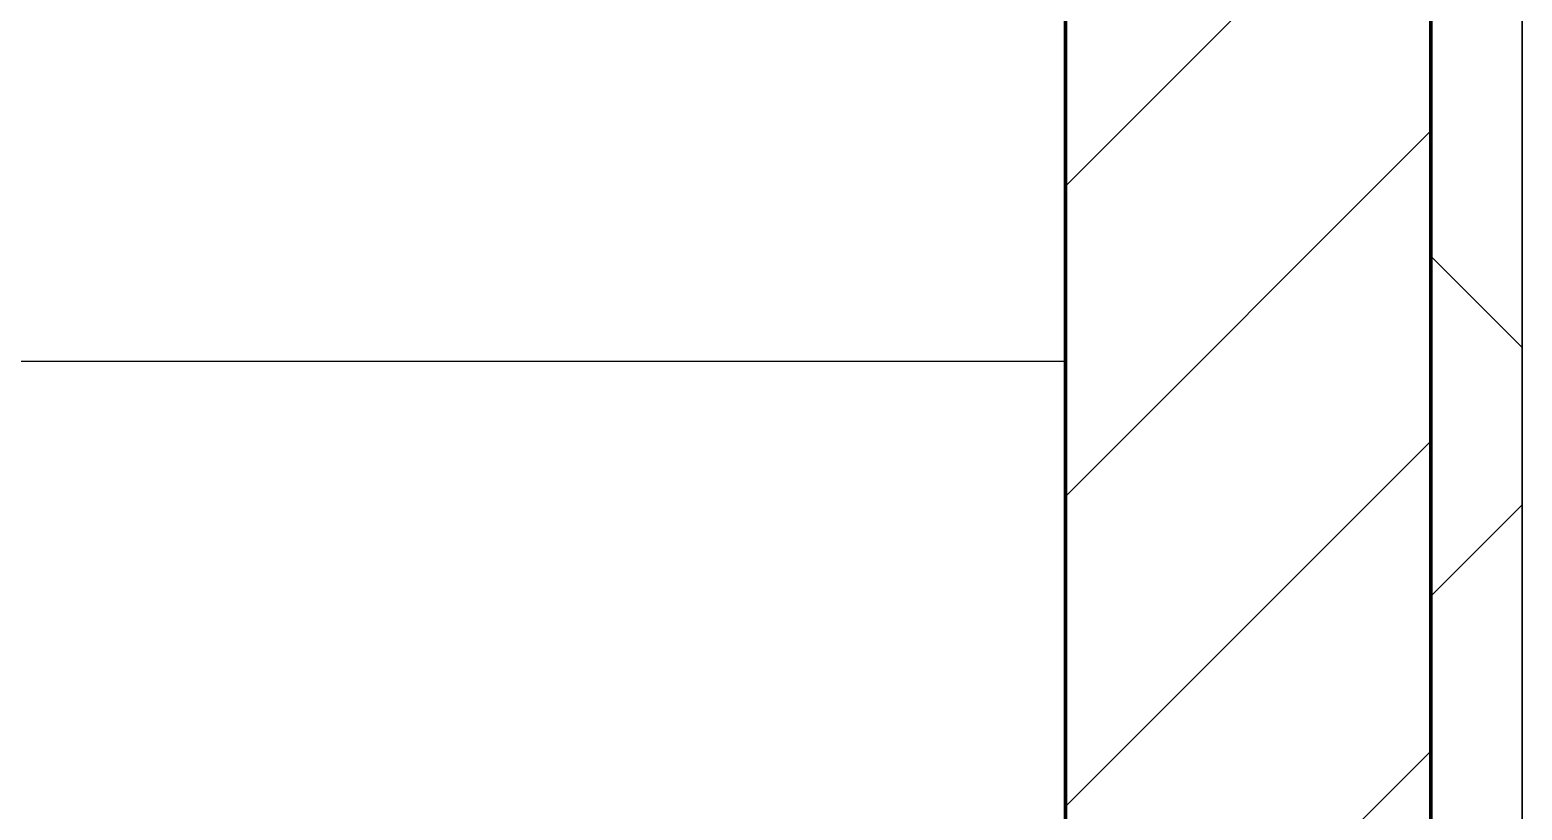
# Model space of a CAD drawing. Header units: millimetres. Extents: x -853432 to -773672, y -18171 to 22484.
# Drawn here: x -821174 to -820357, y 6366 to 6793 of the extents above; entities that cross this region are included whole.
import ezdxf

# ---------------------------------------------------------------- set-up
doc = ezdxf.new("R2010")
doc.units = ezdxf.units.MM
for name, color, linetype, lineweight in [('A-CLNG', 2, 'Continuous', 9), ('A-CLNG-PATT', 2, 'Continuous', 9), ('A-GLAZ-CURT', 2, 'Continuous', 9), ('A-WALL', 5, 'Continuous', 35), ('A-WALL-FNSH', 2, 'Continuous', 35), ('A-WALL-PATT', 1, 'Continuous', 35)]:
    doc.layers.add(name, color=color, linetype=linetype, lineweight=lineweight)

# ---------------------------------------------------------------- blocks, each defined once
blk = doc.blocks.new('PPLS-PP19_Custom Tile Pattern - Custom Tile Pattern-V185-4251-01 ENLARGED CONCOURSE LEVEL - REFLECTED CEILING PLAN - SHEET 2')
at = {"layer": 'A-GLAZ-CURT'}
for p, q in [((-300, 0), (300, 0)), ((300, 0), (-300, 0)), ((195.99, 0), (213.31, 0)), ((213.31, 0), (195.99, 0)), ((230.06, 0), (300, 0)), ((-300, -50), (300, -50)), ((300, -50), (-300, -50))]:
    blk.add_line(p, q, dxfattribs=at)
for points, knots in [([(-150.34, 0), (-150.07, 0), (-147.75, 0), (-142.6, 0), (-127.26, 0), (-107.3, 0), (-90.42, 0), (-75.26, 0), (-68.41, 0), (-65.12, 0), (-63.63, 0)], [-4948.728362, -4948.728362, -4948.728362, -4948.728362, -4883.323924, -4440.880425, -4054.690705, -3793.097032, -3402.597032, -3144.956779, -3050.982048, -2969.237017, -2969.237017, -2969.237017, -2969.237017]), ([(-72.25, 0), (-74.89, 0), (-86.51, 0), (-110.94, 0), (-130.52, 0), (-147.74, 0), (-149.07, 0)], [-7661.447982, -7661.447982, -7661.447982, -7661.447982, -7508.296369, -7004.680444, -6449.282163, -6277.220794, -6277.220794, -6277.220794, -6277.220794]), ([(-126.5, 0), (-122.44, 0), (-108.71, 0), (-90.76, 0), (-77.19, 0), (-72.26, 0)], [-5231.017328, -5231.017328, -5231.017328, -5231.017328, -4994.692869, -4542.524482, -4234.826724, -4234.826724, -4234.826724, -4234.826724]), ([(-125.15, 0), (-124.93, 0), (-121.96, 0), (-113.01, 0), (-98.9, 0), (-86.55, 0), (-76.18, 0), (-72.25, 0)], [-3362.7396, -3362.7396, -3362.7396, -3362.7396, -3342.215224, -3074.362186, -2902.289527, -2605.247022, -2391.790975, -2391.790975, -2391.790975, -2391.790975]), ([(-36.62, 0), (-36.62, 0), (-40.35, 0), (-44.32, 0), (-58.97, 0), (-85.2, 0), (-107.61, 0), (-116.56, 0), (-117.56, 0)], [-4069.478503, -4069.478503, -4069.478503, -4069.478503, -3858.647035, -3538.256648, -2842.901703, -2193.204658, -1433.981041, -985.49888, -985.49888, -985.49888, -985.49888]), ([(-72.27, 0), (-72.33, 0), (-80.45, 0), (-94, 0), (-109.51, 0), (-113.06, 0), (-113.87, 0)], [-1212.042488, -1212.042488, -1212.042488, -1212.042488, -1208.454564, -789.402658, -501.969187, -377.443103, -377.443103, -377.443103, -377.443103]), ([(-113.85, 0), (-112.77, 0), (-108.42, 0), (-96.78, 0), (-71.33, 0), (-42.53, 0), (-12.78, 0), (4.23, 0), (9.64, 0), (10.14, 0), (10.18, 0)], [-5589.237744, -5589.237744, -5589.237744, -5589.237744, -5430.283136, -5103.229623, -4799.173296, -4065.652676, -3589.737505, -3285.047089, -3066.359526, -3044.715262, -3044.715262, -3044.715262, -3044.715262]), ([(-113.83, 0), (-107.14, 0), (-91.06, 0), (-79.14, 0), (-73.11, 0), (-72.24, 0)], [-6746.805267, -6746.805267, -6746.805267, -6746.805267, -6236.997189, -5713.340575, -5622.658335, -5622.658335, -5622.658335, -5622.658335]), ([(-72.93, 0), (-75.51, 0), (-86.87, 0), (-101.72, 0), (-113.31, 0)], [-19442.345229, -19442.345229, -19442.345229, -19442.345229, -18935.241197, -17798.428325, -17798.428325, -17798.428325, -17798.428325]), ([(-72.25, 0), (-74.17, 0), (-85.33, 0), (-99.37, 0), (-111.45, 0), (-113.28, 0)], [-848.457313, -848.457313, -848.457313, -848.457313, -740.068933, -229.489605, -123.718209, -123.718209, -123.718209, -123.718209]), ([(-91.46, 0), (-90.09, 0), (-84.7, 0), (-77.43, 0), (-72.73, 0), (-72.64, 0), (-72.64, 0)], [-19832.387487, -19832.387487, -19832.387487, -19832.387487, -19753.885894, -19541.04734, -19478.625389, -19471.062469, -19471.062469, -19471.062469, -19471.062469]), ([(-29.03, 0), (-33.97, 0), (-43.74, 0), (-56.37, 0), (-71.66, 0), (-77.83, 0), (-82.66, 0), (-83.28, 0), (-83.28, 0)], [-2680.714891, -2680.714891, -2680.714891, -2680.714891, -2413.671296, -2161.752162, -2006.592567, -1646.621388, -1424.436217, -1393.971743, -1393.971743, -1393.971743, -1393.971743]), ([(-83.28, 0), (-83.28, 0), (-82.91, 0), (-78.38, 0), (-74.96, 0), (-73.16, 0)], [-1393.4169, -1393.4169, -1393.4169, -1393.4169, -1353.722004, -1274.333717, -1179.514552, -1179.514552, -1179.514552, -1179.514552]), ([(-72.25, 0), (-68.63, 0), (-60.64, 0), (-54.4, 0), (-48.53, 0), (-30.79, 0), (-18.03, 0), (8.61, 0), (15.02, 0), (22.91, 0), (31, 0), (39.04, 0), (51.19, 0), (58.74, 0), (61.34, 0), (61.45, 0)], [-4234.633075, -4234.633075, -4234.633075, -4234.633075, -4008.285538, -3689.699207, -3546.54457, -3315.260113, -2864.387349, -2439.246196, -2084.094819, -1956.422387, -1818.904206, -1645.594513, -1443.202566, -1228.752106, -1120.932285, -1120.932285, -1120.932285, -1120.932285]), ([(-72.23, 0), (-70.55, 0), (-61.29, 0), (-48.14, 0), (-36.49, 0), (-33.57, 0), (-29.94, 0), (-28.57, 0)], [-1163.221042, -1163.221042, -1163.221042, -1163.221042, -1073.56893, -651.549973, -296.515819, -83.513472, 0, 0, 0, 0]), ([(-63.96, 0), (-64.13, 0), (-67.72, 0), (-71.26, 0), (-72.02, 0)], [-2171.769325, -2171.769325, -2171.769325, -2171.769325, -2007.031671, -1961.5981, -1961.5981, -1961.5981, -1961.5981]), ([(9.32, 0), (9.08, 0), (7.65, 0), (2.57, 0), (-12.23, 0), (-25.64, 0), (-40, 0), (-56.07, 0), (-67.14, 0), (-71.93, 0)], [-2922.926651, -2922.926651, -2922.926651, -2922.926651, -2882.788014, -2720.818881, -2518.50168, -2125.455881, -1792.521578, -1466.981642, -1217.886105, -1217.886105, -1217.886105, -1217.886105]), ([(-71.71, 0), (-70.62, 0), (-68.15, 0), (-65.93, 0), (-65.07, 0)], [-2381.94055, -2381.94055, -2381.94055, -2381.94055, -2322.099534, -2241.8264, -2241.8264, -2241.8264, -2241.8264]), ([(-30.7, 0), (-31.35, 0), (-38.11, 0), (-51.19, 0), (-64.83, 0), (-71.7, 0)], [-8583.789303, -8583.789303, -8583.789303, -8583.789303, -8532.293389, -8073.216054, -7672.158748, -7672.158748, -7672.158748, -7672.158748]), ([(-71.48, 0), (-67.18, 0), (-62.34, 0), (-60.36, 0), (-59.97, 0)], [-5595.821226, -5595.821226, -5595.821226, -5595.821226, -5140.470607, -5006.787413, -5006.787413, -5006.787413, -5006.787413]), ([(-36.33, 0), (-36.43, 0), (-37.27, 0), (-45.02, 0), (-46.13, 0), (-58.64, 0), (-67.89, 0), (-71.32, 0)], [-1855.773136, -1855.773136, -1855.773136, -1855.773136, -1810.870157, -1672.078046, -1405.135169, -1060.00838, -866.027463, -866.027463, -866.027463, -866.027463]), ([(-66.39, 0), (-66.39, 0), (-63.63, 0), (-53.63, 0), (-36.36, 0), (-31.35, 0), (-30.79, 0)], [-2493.31794, -2493.31794, -2493.31794, -2493.31794, -2315.303971, -1809.437387, -963.711516, -832.741412, -832.741412, -832.741412, -832.741412]), ([(31.18, 0), (25.97, 0), (11.99, 0), (-16.92, 0), (-47.42, 0), (-65.77, 0), (-66.37, 0), (-66.38, 0)], [-4496.803627, -4496.803627, -4496.803627, -4496.803627, -4222.080604, -3745.412743, -2981.410125, -2542.574734, -2498.224237, -2498.224237, -2498.224237, -2498.224237]), ([(-63.63, 0), (-61.49, 0), (-57.39, 0), (-54.49, 0), (-45.2, 0), (-40.79, 0), (-40.46, 0), (-40.44, 0)], [-2969.237017, -2969.237017, -2969.237017, -2969.237017, -2851.217951, -2734.127174, -2474.780881, -2410.990208, -2350.645972, -2350.645972, -2350.645972, -2350.645972]), ([(-58.83, 0), (-58.37, 0), (-57.29, 0), (-54.23, 0), (-46.33, 0), (-42.62, 0), (-41.76, 0)], [-4859.52896, -4859.52896, -4859.52896, -4859.52896, -4680.891996, -4469.85053, -4321.566175, -4270.495146, -4270.495146, -4270.495146, -4270.495146]), ([(-51.83, 0), (-51.83, 0), (-51.78, 0), (-47.4, 0), (-46.01, 0), (-40.22, 0), (-36.78, 0)], [-632.814994, -632.814994, -632.814994, -632.814994, -627.965721, -508.377888, -260.442412, 0, 0, 0, 0]), ([(76.63, 0), (74.8, 0), (67.65, 0), (53.52, 0), (37, 0), (24.07, 0), (12.82, 0), (-2.9, 0), (-20.62, 0), (-32.81, 0), (-44.85, 0), (-51.43, 0), (-51.79, 0)], [-3095.572228, -3095.572228, -3095.572228, -3095.572228, -2950.589685, -2634.532728, -2313.748533, -2106.613311, -1925.670641, -1617.263037, -1290.787923, -1039.307308, -819.71621, -644.910881, -644.910881, -644.910881, -644.910881]), ([(-41.76, 0), (-39.9, 0), (-37.72, 0), (-36.92, 0), (-36.77, 0)], [-4270.495146, -4270.495146, -4270.495146, -4270.495146, -4161.040818, -4106.245333, -4106.245333, -4106.245333, -4106.245333]), ([(-36.29, 0), (-36.29, 0), (-35, 0), (-32.11, 0), (-30.78, 0)], [-9150.272121, -9150.272121, -9150.272121, -9150.272121, -9057.163041, -8968.535586, -8968.535586, -8968.535586, -8968.535586]), ([(-33.34, 0), (-33.34, 0), (-32.97, 0), (-31.44, 0), (-30.94, 0)], [-2415.024266, -2415.024266, -2415.024266, -2415.024266, -2357.633367, -2331.064609, -2331.064609, -2331.064609, -2331.064609]), ([(-30.74, 0), (-30.83, 0), (-31.5, 0), (-31.82, 0), (-32, 0)], [-2710.621514, -2710.621514, -2710.621514, -2710.621514, -2698.150104, -2614.070998, -2614.070998, -2614.070998, -2614.070998]), ([(30.82, 0), (29.27, 0), (20.14, 0), (3.54, 0), (-14.43, 0), (-28.44, 0), (-30.8, 0)], [-10462.034656, -10462.034656, -10462.034656, -10462.034656, -10363.088938, -9884.23066, -9424.652049, -9308.635497, -9308.635497, -9308.635497, -9308.635497]), ([(-30.76, 0), (-27.98, 0), (-16.76, 0), (8.83, 0), (35.15, 0), (50.85, 0), (51.96, 0)], [-6049.062289, -6049.062289, -6049.062289, -6049.062289, -5862.463379, -5340.621928, -4573.028122, -4514.376165, -4514.376165, -4514.376165, -4514.376165]), ([(-30.75, 0), (-30.73, 0), (-29.98, 0), (-23.47, 0), (-15.75, 0), (-15.19, 0)], [-54174.863066, -54174.863066, -54174.863066, -54174.863066, -54157.274271, -53749.15266, -53717.791567, -53717.791567, -53717.791567, -53717.791567]), ([(9.89, 0), (6.93, 0), (-2.75, 0), (-17.6, 0), (-28.63, 0), (-30.74, 0)], [-3485.427997, -3485.427997, -3485.427997, -3485.427997, -3333.063701, -2994.501669, -2710.888442, -2710.888442, -2710.888442, -2710.888442]), ([(-30.52, 0), (-27.11, 0), (-17.83, 0), (-1.78, 0), (8.3, 0), (10.8, 0)], [-2323.618664, -2323.618664, -2323.618664, -2323.618664, -2142.497158, -1716.209403, -1570.611855, -1570.611855, -1570.611855, -1570.611855]), ([(-13, 0), (-14.35, 0), (-17.68, 0), (-25.97, 0), (-29.52, 0), (-30.21, 0)], [-55207.591944, -55207.591944, -55207.591944, -55207.591944, -54789.006179, -54461.685999, -54290.791712, -54290.791712, -54290.791712, -54290.791712]), ([(-30, 0), (-29.55, 0), (-27.96, 0), (-26.95, 0), (-26.54, 0)], [-8950.851873, -8950.851873, -8950.851873, -8950.851873, -8919.836787, -8834.607043, -8834.607043, -8834.607043, -8834.607043]), ([(8.33, 0), (8.19, 0), (7.18, 0), (0.32, 0), (-13.89, 0), (-24.92, 0), (-29.03, 0)], [-3574.286521, -3574.286521, -3574.286521, -3574.286521, -3526.962355, -3285.499107, -2903.012179, -2680.714891, -2680.714891, -2680.714891, -2680.714891]), ([(-28.98, 0), (-28.66, 0), (-27.39, 0), (-24.45, 0), (-22.56, 0)], [-166.548282, -166.548282, -166.548282, -166.548282, -102.06493, 0, 0, 0, 0]), ([(-28.57, 0), (-26.93, 0), (-20.29, 0), (-11.45, 0), (0.65, 0), (7.8, 0), (10.05, 0)], [-5361.429781, -5361.429781, -5361.429781, -5361.429781, -5261.36855, -5050.479954, -4785.90057, -4666.429624, -4666.429624, -4666.429624, -4666.429624]), ([(-22.56, 0), (-20.27, 0), (-17.03, 0), (-11.36, 0), (-7.66, 0), (-6.6, 0), (-6.44, 0)], [-56468.192263, -56468.192263, -56468.192263, -56468.192263, -56344.022017, -56303.229861, -56166.290093, -56124.392176, -56124.392176, -56124.392176, -56124.392176]), ([(-15.19, 0), (-13.07, 0), (7.48, 0), (42.82, 0), (88.72, 0), (120.63, 0), (138.28, 0), (138.53, 0)], [-461.142613, -461.142613, -461.142613, -461.142613, -429.606584, -390.253598, -346.313304, -291.370682, -290.5735, -290.5735, -290.5735, -290.5735]), ([(-6.54, 0), (-6.73, 0), (-7.2, 0), (-7.6, 0), (-7.79, 0)], [-56009.792147, -56009.792147, -56009.792147, -56009.792147, -55949.290093, -55895.192118, -55895.192118, -55895.192118, -55895.192118]), ([(-2.63, 0), (-2.47, 0), (-1.22, 0), (3.81, 0), (9.06, 0), (10.05, 0)], [-226.825321, -226.825321, -226.825321, -226.825321, -220.269177, -206.416616, -203.360633, -203.360633, -203.360633, -203.360633]), ([(10.75, 0), (6.28, 0), (1.88, 0), (-1.67, 0), (-2.25, 0)], [-272.931897, -272.931897, -272.931897, -272.931897, -246.234814, -234.646884, -234.646884, -234.646884, -234.646884]), ([(10.75, 0), (12.2, 0), (17.3, 0), (22.54, 0), (24.49, 0)], [-202.632588, -202.632588, -202.632588, -202.632588, -198.214427, -187.717507, -187.717507, -187.717507, -187.717507]), ([(10.77, 0), (11.85, 0), (15.81, 0), (21.24, 0), (24.62, 0), (24.72, 0), (24.72, 0)], [-4653.661978, -4653.661978, -4653.661978, -4653.661978, -4596.498881, -4445.288762, -4384.376941, -4376.041937, -4376.041937, -4376.041937, -4376.041937]), ([(70.61, 0), (66.16, 0), (55.8, 0), (39.61, 0), (27.26, 0), (15.95, 0), (10.79, 0)], [-4647.237329, -4647.237329, -4647.237329, -4647.237329, -4326.416877, -4098.545751, -3766.694881, -3500.891501, -3500.891501, -3500.891501, -3500.891501]), ([(103.09, 0), (101.08, 0), (86.31, 0), (63.34, 0), (35.84, 0), (19.82, 0), (13.23, 0), (11.17, 0)], [-375.435014, -375.435014, -375.435014, -375.435014, -369.147452, -330.153101, -307.516438, -285.83788, -273.754698, -273.754698, -273.754698, -273.754698]), ([(24.69, 0), (24.54, 0), (20.99, 0), (16.4, 0), (12.55, 0), (11.19, 0)], [-4368.572414, -4368.572414, -4368.572414, -4368.572414, -4306.476363, -4080.000647, -3872.143731, -3872.143731, -3872.143731, -3872.143731]), ([(11.91, 0), (17.75, 0), (25.21, 0), (37.44, 0), (45.92, 0), (57.76, 0), (64.47, 0), (72.74, 0), (75.22, 0), (76.03, 0), (76.21, 0)], [-1549.07911, -1549.07911, -1549.07911, -1549.07911, -1206.526904, -1089.329421, -901.315459, -753.071572, -495.328968, -421.953223, -334.951786, -290.452333, -290.452333, -290.452333, -290.452333]), ([(18.16, 0), (19.15, 0), (24.25, 0), (25.66, 0), (26.12, 0)], [-5700.113719, -5700.113719, -5700.113719, -5700.113719, -5554.232259, -5302.431367, -5302.431367, -5302.431367, -5302.431367]), ([(51.57, 0), (48.5, 0), (43.08, 0), (29.53, 0), (20.67, 0), (18.85, 0), (18.16, 0)], [-6518.871504, -6518.871504, -6518.871504, -6518.871504, -6314.283804, -6135.05769, -5972.647715, -5832.674503, -5832.674503, -5832.674503, -5832.674503]), ([(27.44, 0), (27.9, 0), (29.54, 0), (37.81, 0), (46.21, 0), (52.06, 0)], [-5037.309798, -5037.309798, -5037.309798, -5037.309798, -4887.603822, -4705.298446, -4374.505878, -4374.505878, -4374.505878, -4374.505878]), ([(27.89, 0), (29.09, 0), (33.4, 0), (48.37, 0), (71.92, 0), (100.57, 0), (116.36, 0), (128.63, 0), (128.95, 0)], [-147.777612, -147.777612, -147.777612, -147.777612, -135.792042, -118.513713, -97.899267, -63.759246, -39.050993, -35.895543, -35.895543, -35.895543, -35.895543]), ([(51.17, 0), (49.96, 0), (43.96, 0), (36.46, 0), (30.82, 0)], [-498.192126, -498.192126, -498.192126, -498.192126, -360.610861, 0, 0, 0, 0]), ([(135.38, 0), (120.92, 0), (86.56, 0), (51.16, 0), (31.18, 0)], [-105.622659, -105.622659, -105.622659, -105.622659, -59.610984, 0, 0, 0, 0]), ([(135.11, 0), (126.61, 0), (106.64, 0), (76.86, 0), (57.82, 0), (46.51, 0), (41.18, 0), (36.02, 0), (35.54, 0), (35.54, 0)], [-447.436494, -447.436494, -447.436494, -447.436494, -401.860199, -357.622665, -341.267687, -334.000314, -326.15566, -319.318397, -317.489778, -317.489778, -317.489778, -317.489778]), ([(36.29, 0), (37.77, 0), (48.82, 0), (64.79, 0), (95.91, 0), (124.45, 0), (132.42, 0), (134.6, 0)], [-314.598523, -314.598523, -314.598523, -314.598523, -305.899624, -287.17622, -249.500363, -194.761443, -152.241002, -152.241002, -152.241002, -152.241002]), ([(114.39, 0), (114.2, 0), (112.08, 0), (105.42, 0), (92.38, 0), (85.59, 0), (74.4, 0), (62.26, 0), (55.61, 0), (52.49, 0), (52.28, 0)], [-8148.58938, -8148.58938, -8148.58938, -8148.58938, -8105.191388, -7723.759874, -7531.75727, -7135.649961, -6924.452779, -6738.82075, -6548.303034, -6534.590206, -6534.590206, -6534.590206, -6534.590206]), ([(52.3, 0), (52.59, 0), (59.87, 0), (71.67, 0), (84.83, 0), (86.01, 0), (92.51, 0), (94.33, 0)], [-4369.879734, -4369.879734, -4369.879734, -4369.879734, -4353.683244, -3960.84581, -3759.045785, -3336.541051, -2783.776468, -2783.776468, -2783.776468, -2783.776468]), ([(52.31, 0), (60.15, 0), (71.95, 0), (82.12, 0), (83.66, 0)], [-4508.219409, -4508.219409, -4508.219409, -4508.219409, -4094.177415, -3869.465285, -3869.465285, -3869.465285, -3869.465285]), ([(61.47, 0), (61.47, 0), (61.21, 0), (54.61, 0), (53.71, 0), (53.56, 0)], [-1113.311073, -1113.311073, -1113.311073, -1113.311073, -1096.402191, -891.204116, -747.28819, -747.28819, -747.28819, -747.28819]), ([(76.22, 0), (75.58, 0), (73.64, 0), (71.05, 0), (70.61, 0)], [-193.634889, -193.634889, -193.634889, -193.634889, -31.537676, 0, 0, 0, 0]), ([(94.4, 0), (94.4, 0), (94.64, 0), (99.11, 0), (108.97, 0), (120.79, 0), (139.94, 0), (163.31, 0), (185.23, 0), (193.62, 0), (194.69, 0), (194.79, 0)], [-2348.345796, -2348.345796, -2348.345796, -2348.345796, -2310.419338, -2233.599744, -2052.234781, -1843.028543, -1530.39897, -1095.004608, -529.74427, -295.064701, -265.121568, -265.121568, -265.121568, -265.121568]), ([(129.02, 0), (129.02, 0), (124.41, 0), (122.35, 0), (114.96, 0), (108.04, 0), (103.09, 0)], [-35.386604, -35.386604, -35.386604, -35.386604, -31.430235, -22.807238, -15.488593, 0, 0, 0, 0]), ([(157.9, 0), (156.77, 0), (151.67, 0), (143.29, 0), (134.04, 0), (126.24, 0), (118.6, 0), (114.23, 0), (111.98, 0), (105.66, 0), (105.23, 0), (105.23, 0)], [-10292.955006, -10292.955006, -10292.955006, -10292.955006, -10098.273015, -9847.788484, -9677.714971, -9567.007022, -9453.21225, -9220.200448, -9012.77275, -8966.157302, -8929.495943, -8929.495943, -8929.495943, -8929.495943]), ([(105.26, 0), (105.52, 0), (111.01, 0), (112.65, 0), (113.59, 0)], [-8920.561005, -8920.561005, -8920.561005, -8920.561005, -8814.835624, -8577.462505, -8577.462505, -8577.462505, -8577.462505]), ([(128.58, 0), (128.8, 0), (130.16, 0), (139.26, 0), (152.67, 0), (161.24, 0), (162.19, 0), (162.75, 0)], [-633.326174, -633.326174, -633.326174, -633.326174, -627.736123, -618.981161, -602.094757, -592.980799, -581.414464, -581.414464, -581.414464, -581.414464]), ([(135.39, 0), (134.53, 0), (132.56, 0), (129.87, 0), (129.11, 0)], [-661.927714, -661.927714, -661.927714, -661.927714, -651.020627, -640.742133, -640.742133, -640.742133, -640.742133]), ([(168.37, 0), (167.68, 0), (162.47, 0), (152.05, 0), (137.35, 0), (135.37, 0)], [-543.375029, -543.375029, -543.375029, -543.375029, -530.793311, -458.593899, -447.896822, -447.896822, -447.896822, -447.896822]), ([(193.8, 0), (193.33, 0), (190.11, 0), (183.13, 0), (171, 0), (161.95, 0), (161.28, 0), (158.35, 0), (157.85, 0), (157.77, 0)], [-11665.349007, -11665.349007, -11665.349007, -11665.349007, -11565.880756, -11105.624034, -10839.086983, -10768.332124, -10666.779182, -10580.760289, -10550.278881, -10550.278881, -10550.278881, -10550.278881]), ([(300, 0), (286.53, 0), (254.22, 0), (207.11, 0), (177.41, 0), (159.34, 0), (158.33, 0), (158.3, 0)], [-285.253232, -285.253232, -285.253232, -285.253232, -244.693688, -187.987675, -143.776725, -129.632772, -123.352749, -123.352749, -123.352749, -123.352749]), ([(159.07, 0), (159.13, 0), (160.84, 0), (165.21, 0), (174.15, 0), (185.98, 0), (208.82, 0), (219.42, 0), (230.06, 0)], [-115.643202, -115.643202, -115.643202, -115.643202, -114.681583, -87.660824, -65.295536, -41.623857, -24.459831, 0, 0, 0, 0]), ([(162.75, 0), (165.4, 0), (170.91, 0), (172.61, 0), (172.61, 0)], [-111.264224, -111.264224, -111.264224, -111.264224, -56.742688, -19.085662, -19.085662, -19.085662, -19.085662]), ([(247.1, 0), (246.76, 0), (245.04, 0), (238.34, 0), (226.56, 0), (221.1, 0), (200.27, 0), (182.99, 0), (174.27, 0), (169.67, 0), (168.99, 0)], [-9649.085549, -9649.085549, -9649.085549, -9649.085549, -9581.591397, -9406.094246, -9221.510254, -9016.44624, -8717.832359, -8253.978395, -8152.463617, -8069.855175, -8069.855175, -8069.855175, -8069.855175]), ([(215.22, 0), (214.62, 0), (210.55, 0), (203.98, 0), (187.54, 0), (175.3, 0), (169.49, 0)], [-203.825446, -203.825446, -203.825446, -203.825446, -198.527383, -184.406837, -162.427601, -142.916156, -142.916156, -142.916156, -142.916156]), ([(171.51, 0), (176.48, 0), (193.23, 0), (201.73, 0), (208.81, 0), (213.9, 0), (241.96, 0), (266.73, 0), (281.71, 0), (291.71, 0), (296.52, 0), (297.86, 0), (298.09, 0)], [-7971.819559, -7971.819559, -7971.819559, -7971.819559, -7784.112253, -7606.717214, -7289.299508, -7042.621073, -6582.165592, -6068.460911, -5766.029927, -5566.724884, -5280.360606, -5199.253518, -5199.253518, -5199.253518, -5199.253518]), ([(172.07, 0), (177.66, 0), (187.87, 0), (201.08, 0), (207.47, 0), (213.96, 0), (215.11, 0)], [-255.364076, -255.364076, -255.364076, -255.364076, -237.955587, -223.92608, -215.862851, -208.75215, -208.75215, -208.75215, -208.75215]), ([(300, 0), (288.22, 0), (262, 0), (230.43, 0), (219.94, 0), (219.02, 0)], [-12528.858583, -12528.858583, -12528.858583, -12528.858583, -11905.454923, -11162.864862, -10856.732305, -10856.732305, -10856.732305, -10856.732305]), ([(219.9, 0), (220.86, 0), (227.84, 0), (242.06, 0), (246.54, 0), (246.96, 0)], [-10670.940496, -10670.940496, -10670.940496, -10670.940496, -10511.382485, -9925.173265, -9834.877357, -9834.877357, -9834.877357, -9834.877357]), ([(284.76, 0), (284.76, 0), (285.09, 0), (287.47, 0), (293.59, 0), (297.76, 0), (300, 0)], [-4110.630118, -4110.630118, -4110.630118, -4110.630118, -4053.389046, -3959.664717, -3862.421465, -3746.95702, -3746.95702, -3746.95702, -3746.95702]), ([(297.38, 0), (295.84, 0), (291.62, 0), (285.38, 0), (284.87, 0)], [-4803.172655, -4803.172655, -4803.172655, -4803.172655, -4358.271401, -4143.037883, -4143.037883, -4143.037883, -4143.037883])]:
    blk.add_open_spline(points, degree=3, knots=knots, dxfattribs=at)
for points in [[(-72.26, 0), (-76.9, 0), (-81.48, 0), (-86.16, 0)], [(-39.84, 0), (-39.08, 0), (-38.11, 0), (-37.36, 0)], [(-36.78, 0), (-35.07, 0), (-33.25, 0), (-31.34, 0)], [(-31.35, 0), (-33.64, 0), (-35.42, 0), (-36.04, 0)], [(-30.73, 0), (-30.04, 0), (-29.53, 0), (-29.19, 0)], [(-26.75, 0), (-27.42, 0), (-28.61, 0), (-30.02, 0)], [(24.49, 0), (25.23, 0), (25.72, 0), (26.04, 0)], [(80.35, 0), (79.57, 0), (78.27, 0), (76.63, 0)], [(84.06, 0), (83.48, 0), (82.41, 0), (81.72, 0)], [(137.1, 0), (136.68, 0), (136.19, 0), (135.63, 0)], [(168.74, 0), (168.74, 0), (169.81, 0), (171.51, 0)], [(195.11, 0), (194.91, 0), (194.44, 0), (193.8, 0)]]:
    blk.add_open_spline(points, degree=3, dxfattribs=at)
blk = doc.blocks.new('PPLS-PP19_Custom Tile Pattern - Custom Tile Pattern-V186-4251-01 ENLARGED CONCOURSE LEVEL - REFLECTED CEILING PLAN - SHEET 2')
at = {"layer": 'A-GLAZ-CURT'}
for p, q in [((-300, 0), (300, 0)), ((300, 0), (-300, 0)), ((-293.07, 0), (-275.75, 0)), ((-275.75, 0), (-293.07, 0)), ((-300, -50), (300, -50)), ((300, -50), (-300, -50))]:
    blk.add_line(p, q, dxfattribs=at)
at = {"layer": 'A-GLAZ-CURT', "flags": 128}
for points in [[(-300, 0), (-291.56, 0), (-283.3, 0), (-275.2, 0), (-267.26, 0), (-259.45, 0), (-251.77, 0), (-244.2, 0), (-236.74, 0), (-229.36, 0), (-222.06, 0), (-215.49, 0)], [(-215.73, 0), (-222.63, 0), (-229.72, 0), (-236.97, 0), (-244.39, 0), (-251.96, 0), (-259.67, 0), (-267.51, 0), (-275.48, 0), (-283.55, 0), (-291.73, 0), (-300, 0)]]:
    blk.add_lwpolyline(points, dxfattribs=at)
at = {"layer": 'A-GLAZ-CURT'}
for points, knots in [([(-300, 0), (-284.65, 0), (-236.57, 0), (-174.61, 0), (-129.95, 0), (-110.8, 0), (-99.5, 0), (-91.46, 0)], [-5323.127839, -5323.127839, -5323.127839, -5323.127839, -4502.809032, -2700.551212, -1002.059161, -460.363443, 0, 0, 0, 0]), ([(-216.22, 0), (-236.63, 0), (-263.41, 0), (-294.48, 0), (-300, 0)], [-15086.482777, -15086.482777, -15086.482777, -15086.482777, -13729.592194, -13439.944408, -13439.944408, -13439.944408, -13439.944408]), ([(-137.88, 0), (-140.56, 0), (-147.66, 0), (-147.69, 0), (-158.72, 0), (-174.02, 0), (-185.59, 0), (-209.77, 0), (-232.01, 0), (-255.22, 0), (-262.59, 0), (-264.9, 0), (-265.4, 0)], [-3187.727384, -3187.727384, -3187.727384, -3187.727384, -2919.378265, -2477.344047, -2237.412286, -2029.680487, -1755.085331, -1400.429864, -858.079193, -543.655514, -208.940337, 0, 0, 0, 0]), ([(-258.6, 0), (-257.91, 0), (-254.26, 0), (-241.25, 0), (-226.99, 0), (-217.83, 0), (-215.5, 0)], [-5722.54675, -5722.54675, -5722.54675, -5722.54675, -5657.471696, -5413.335975, -5017.494783, -4886.500217, -4886.500217, -4886.500217, -4886.500217])]:
    blk.add_open_spline(points, degree=3, knots=knots, dxfattribs=at)
blk = doc.blocks.new('*U1099')
at = {"layer": 'A-CLNG'}
for p, q in [((15275, 500), (15275, 6365)), ((15275, 6365), (15275, 500))]:
    blk.add_line(p, q, dxfattribs=at)
at = {"layer": 'A-GLAZ-CURT', "rotation": 270}
for name, p in [('PPLS-PP19_Custom Tile Pattern - Custom Tile Pattern-V185-4251-01 ENLARGED CONCOURSE LEVEL - REFLECTED CEILING PLAN - SHEET 2', (15525, 3132.5)), ('PPLS-PP19_Custom Tile Pattern - Custom Tile Pattern-V186-4251-01 ENLARGED CONCOURSE LEVEL - REFLECTED CEILING PLAN - SHEET 2', (15525, 2532.5))]:
    blk.add_blockref(name, p, dxfattribs=at)

msp = doc.modelspace()

# ---------------------------------------------------------------- hatches: boundary and pattern name
at = {"layer": 'A-CLNG-PATT', "lineweight": 25}
h = msp.add_hatch(dxfattribs=at)
h.set_pattern_fill('FP_3', color=256, style=0, pattern_type=2)
h.set_pattern_definition([(0, (-828994.9, 9611.5), (0, -600), []), (270, (-828994.9, 9611.5), (-600, -4e-14), [])])
h.paths.add_polyline_path([(-825607.37, 3279.03), (-825607.36, 4079.03), (-823357.38, 4079.03), (-823357.37, 4079.02), (-820607.37, 4079.02), (-820607.37, 9944.02), (-828382.37, 9944.02), (-828382.37, 4068.8), (-827592.59, 3279.03), (-827310.79, 3279.03)])
h.paths.add_polyline_path([(-825994.87, 4811.52), (-825994.87, 5411.52), (-824794.87, 5411.52), (-824794.87, 4811.52), (-825607.37, 4811.52)])
h.paths.add_polyline_path([(-824194.87, 4811.52), (-824194.87, 5411.52), (-822994.87, 5411.52), (-822994.87, 4811.52)])
h.paths.add_polyline_path([(-822394.87, 4811.52), (-822394.87, 5411.52), (-821194.87, 5411.52), (-821194.87, 4811.52)])
h.paths.add_polyline_path([(-827592.59, 4811.52), (-827794.87, 4811.52), (-827794.87, 5411.52), (-826594.87, 5411.52), (-826594.87, 4811.52), (-827310.79, 4811.52)])
h.paths.add_polyline_path([(-821194.87, 6011.52), (-822394.87, 6011.52), (-822394.87, 6611.52), (-821194.87, 6611.52), (-821194.87, 6410.07)])
h.paths.add_polyline_path([(-825994.87, 6011.52), (-825994.87, 6611.52), (-824794.87, 6611.52), (-824794.87, 6011.52), (-825104.62, 6011.52)])
h.paths.add_polyline_path([(-826594.87, 6011.52), (-827794.87, 6011.52), (-827794.87, 6611.52), (-826594.87, 6611.52), (-826594.87, 6410.07)])
h.paths.add_polyline_path([(-824194.87, 6011.52), (-824194.87, 6611.52), (-822994.87, 6611.52), (-822994.87, 6011.52)])
h.paths.add_polyline_path([(-824506.64, 6858.38), (-824509.84, 6858.38), (-824532.29, 6869.19), (-824548.12, 6889.98), (-824553.07, 6914.29), (-824547.83, 6937.27), (-824532.29, 6956.76), (-824508.87, 6967.57), (-824484.12, 6967.19), (-824462.46, 6956.76), (-824446.62, 6935.98), (-824441.37, 6912.98), (-824446.92, 6888.68), (-824462.46, 6869.19), (-824485.87, 6858.38), (-824497.37, 6858.38)])
h.paths.add_polyline_path([(-825994.87, 7211.52), (-825994.87, 7811.52), (-824794.87, 7811.52), (-824794.87, 7211.52), (-825104.62, 7211.52)])
h.paths.add_polyline_path([(-826594.87, 7211.52), (-827794.87, 7211.52), (-827794.87, 7811.52), (-826594.87, 7811.52), (-826594.87, 7738.85)])
h.paths.add_polyline_path([(-822994.87, 7211.52), (-824194.87, 7211.52), (-824194.87, 7811.52), (-822994.87, 7811.52), (-822994.87, 7738.85)])
h.paths.add_polyline_path([(-821194.87, 7211.52), (-822394.87, 7211.52), (-822394.87, 7811.52), (-821194.87, 7811.52), (-821194.87, 7738.85)])
h.paths.add_polyline_path([(-824794.87, 8411.52), (-825994.87, 8411.52), (-825994.87, 9011.52), (-824794.87, 9011.52)])
h.paths.add_polyline_path([(-826594.87, 8411.52), (-827794.87, 8411.52), (-827794.87, 9011.52), (-826594.87, 9011.52)])
h.paths.add_polyline_path([(-822394.87, 8411.52), (-822394.87, 9011.52), (-821194.87, 9011.52), (-821194.87, 8411.52), (-821795.36, 8411.52)])
h.paths.add_polyline_path([(-822994.87, 8411.52), (-824194.87, 8411.52), (-824194.87, 9011.52), (-822994.87, 9011.52)])
at = {"layer": 'A-WALL-PATT', "lineweight": 9}
h = msp.add_hatch(dxfattribs=at)
h.set_pattern_fill('FP_2', color=256, style=0, pattern_type=2)
h.set_pattern_definition([(45, (0, 0), (-84.852814, 84.852814), [])])
h.paths.add_polyline_path([(-820407.37, 3879.02), (-820407.37, 9944.02), (-820607.37, 9944.02), (-820607.37, 3879.02)])
h = msp.add_hatch(dxfattribs=at)
h.set_pattern_fill('FP_4', color=256, style=0, pattern_type=2)
h.set_pattern_definition([(45, (0, 0), (-212.13203, 212.13203), []), (135, (0, 0), (-212.13203, -212.13203), [])])
h.paths.add_polyline_path([(-820357.37, 3879.02), (-820357.37, 9944.02), (-820407.37, 9944.02), (-820407.37, 3879.02)])

# ---------------------------------------------------------------- linework, layer by layer
at = {"layer": 'A-WALL', "color": 7, "lineweight": 70}
for p, q in [((-820607.37, 4079.02), (-820607.37, 9944.02)), ((-820407.37, 9894.02), (-820407.37, 3879.02))]:
    msp.add_line(p, q, dxfattribs=at)
at = {"layer": 'A-WALL-FNSH', "color": 250}
for p, q in [((-820407.37, 3879.02), (-820407.37, 9944.02)), ((-820357.37, 9944.02), (-820357.37, 3879.02))]:
    msp.add_line(p, q, dxfattribs=at)

# ---------------------------------------------------------------- block references
msp.add_blockref('*U1099', (-835882.37, 3579.02))

doc.saveas('drawing.dxf')
